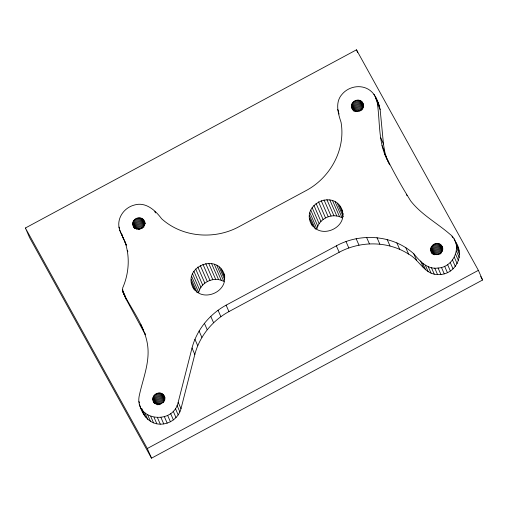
<?xml version="1.0" encoding="UTF-8"?>
<svg xmlns="http://www.w3.org/2000/svg" width="508" height="508" viewBox="0 0 508 508"><rect width="100%" height="100%" fill="white"/><g stroke="black" fill="none" stroke-linecap="round" stroke-linejoin="round"><path stroke-width="0.76" d="M145.428 334.829L125.984 298.945L122.79 291.668L122.65 287.998C129.051 273.387 130.188 256.508 124.784 241.408C122.574 235.693 118.567 230.327 118.751 223.945C118.948 215.049 125.813 207.201 134.322 205.048C145.701 201.536 155.372 210.344 161.627 218.757C182.397 237.585 214.732 239.935 239.02 226.689L305.886 190.703C330.156 177.895 345.878 149.65 341.033 122.206C338.042 113.303 334.88 102.165 342.062 94.291C347.809 87.332 358.134 84.658 366.446 88.297C374.783 91.91 378.308 101.263 380.136 109.518L383.457 144.005L384.778 151.987L387.166 159.696C378.219 142.24 380.092 121.939 377.323 103.086L375.603 96.977M122.79 291.668L123.171 292.506C132.27 311.201 147.18 328.517 148.063 350.202C148.628 365.582 142.653 380.124 139.433 394.926C133.28 420.237 172.955 426.022 178.181 402.292L192.018 348.012C196.78 329.749 209.607 314.135 226.124 305.162L336.36 245.834C360.648 232.588 392.989 234.937 413.753 253.765C419.76 261.112 427.526 269.723 438.099 268.027C454.406 267.316 463.607 244.151 449.701 234.017C436.855 222.917 421.335 214.554 410.75 201.022C401.091 185.63 392.246 169.628 384.353 153.257M139.643 404.787C142.462 416.262 151.162 425.945 163.76 423.913C171.806 422.72 178.949 416.668 180.994 408.73L194.824 354.451C199.587 336.182 212.42 320.573 228.937 311.594L339.173 252.273C360.572 240.754 387.972 240.875 408.597 254.095C419.176 259.613 424.301 274.282 437.553 274.574C454.92 275.59 465.639 255.74 455.397 241.592M134.048 227.686C128.035 219.062 143.586 213.03 145.18 223.425M154.381 403.346C147.892 395.275 162.585 387.807 164.986 397.878M194.139 289.554C179.781 267.837 218.611 250.869 224.796 276.161M312.382 225.92C298.164 204.737 335.953 187.268 342.735 211.823M352.717 109.766C347.047 102.476 360.934 95.466 363.322 104.299M432.34 254C425.628 245.923 440.36 238.131 442.862 248.336M216.865 265.436L223.895 281.527C214.49 275.99 201.016 281.876 198.685 292.544L191.656 276.447M335.109 201.803L342.144 217.894C332.734 212.357 319.265 218.243 316.929 228.905L309.899 212.814M25.4 228.003L356.483 49.822L478.384 270.339L482.6 279.997L151.517 458.178L29.616 237.661L25.4 228.003L147.295 448.52L151.517 458.178M147.295 448.52L478.384 270.339M352.19 108.56C355.289 114.478 365.341 110.084 363.106 103.791M133.439 226.289C136.531 232.2 146.583 227.813 144.348 221.52M431.419 251.898C434.518 257.816 444.57 253.422 442.335 247.129M311.341 223.533C320.04 240.151 348.278 227.813 341.998 210.141M193.097 287.172C201.797 303.784 230.029 291.452 223.755 273.774M153.549 401.441C156.648 407.359 166.694 402.965 164.459 396.672M377.095 101.232L378.409 103.416M480.682 276.53L482.6 279.997M458.21 248.031L453.968 238.754M387.471 160.357L388.715 163.017M121.952 234.29L122.504 236.576L126.321 245.046M125.984 298.945L122.542 290.773M456.292 244.646L459.105 251.085M452.05 236.201L452.679 237.63M456.635 247.828L459.448 254.267M456.413 251.041L459.226 257.48M455.625 254.203L458.438 260.636M454.304 257.213L457.117 263.652M452.488 259.994L455.295 266.433M450.215 262.471L453.028 268.903M356.483 49.822L357.689 52.584M441.395 245.428L442.62 248.228M440.703 244.729L442.843 249.625M439.884 244.164L442.633 250.457M376.733 99.949L379.546 106.388M373.952 94.253L374.885 96.399M375.514 97.828L376.447 99.974M438.969 243.745L442.335 251.441M377.323 103.086L380.136 109.518M447.567 264.56L450.38 270.999M437.991 243.491L441.655 251.885M436.963 243.402L441.242 253.2M435.934 243.491L440.519 253.981M434.924 243.745L439.509 254.235M444.602 266.211L447.415 272.65M433.972 244.157L438.556 254.654M433.102 244.729L437.375 254.521M432.333 245.428L436.309 254.521M441.42 267.379L444.233 273.818M431.705 246.234L435.369 254.629M431.222 247.129L434.588 254.826M430.911 248.082L433.661 254.381M430.771 249.066L432.911 253.962M430.809 250.05L432.34 253.549M406.375 194.234L406.997 195.663M438.099 268.027L440.912 274.466M380.644 137.566L383.457 144.005M381.965 145.548L384.778 151.987M362.16 102.089L363.385 104.889M387.763 160.56L389.636 164.852M434.74 268.141L437.553 274.574M361.467 101.39L363.607 106.286M360.655 100.825L363.404 107.124M359.74 100.406L363.099 108.102M358.756 100.152L362.731 109.245M431.438 267.71L434.251 274.142M357.734 100.063L362.014 109.861M356.705 100.152L361.29 110.649M355.695 100.406L360.28 110.903M428.282 266.751L431.095 273.183M354.736 100.825L359.321 111.316M353.866 101.39L358.146 111.182M425.361 265.29L428.174 271.723M353.104 102.089L357.073 111.182M422.764 263.366L425.577 269.805M352.469 102.895L356.14 111.29M351.993 103.791L355.352 111.487M420.567 261.042L423.374 267.481M351.676 104.743L354.425 111.042M351.536 105.728L353.981 111.328M351.58 106.712L353.104 110.211M413.753 253.765L416.566 260.204M405.79 247.656L408.597 254.095M396.856 242.862L399.669 249.301M337.731 109.531L338.665 111.677M338.519 112.617L339.141 114.046M387.185 239.509L389.998 245.942M377.006 237.668L379.819 244.107M366.579 237.395L369.392 243.834M356.159 238.69L358.972 245.129M339.35 205.353L343.224 214.217M337.401 203.391L343.211 216.687M332.543 200.628L339.579 216.719M329.787 199.911L336.817 216.002M346.005 241.529L348.812 247.968M326.911 199.669L333.94 215.76M324.015 199.911L331.045 216.002M321.183 200.628L328.212 216.719M318.503 201.797L325.533 217.888M336.36 245.834L339.173 252.273M316.052 203.391L323.082 219.481M313.906 205.353L320.935 221.444M312.134 207.62L319.164 223.711M310.782 210.134L317.811 226.225M309.512 215.576L315.449 229.165M309.626 218.338L312.985 226.035M221.107 268.986L224.777 277.387M219.158 267.03L224.663 279.622M214.3 264.262L221.329 280.353M211.538 263.544L218.573 279.635M208.667 263.303L215.697 279.394M226.124 305.162L228.937 311.594M205.772 263.544L212.801 279.635M202.94 264.262L209.969 280.353M200.26 265.436L207.289 281.527M218.053 310.229L220.866 316.662M197.809 267.024L204.838 283.115M195.663 268.986L202.692 285.077M193.885 271.259L200.92 287.35M192.538 273.774L199.568 289.865M210.756 316.306L213.57 322.739M191.268 279.216L197.072 292.506M191.383 281.978L195.047 290.373M204.387 323.266L207.201 329.705M154.819 211.48L155.442 212.909M199.072 330.981L201.886 337.42M143.408 219.818L145.18 223.876M142.716 219.119L144.856 224.015M194.92 339.287L197.733 345.719M141.897 218.548L144.653 224.847M140.983 218.135L144.348 225.831M140.005 217.875L143.974 226.974M138.982 217.792L143.262 227.584M137.947 217.875L142.532 228.371M136.938 218.135L141.529 228.625M135.985 218.548L140.57 229.044M192.018 348.012L194.824 354.451M135.115 219.119L139.7 229.61M134.347 219.812L138.627 229.61M133.718 220.624L137.389 229.019M133.236 221.52L136.601 229.216M132.925 222.472L135.674 228.771M132.785 223.456L134.925 228.352M132.823 224.441L134.658 228.638M118.948 227.095L119.577 228.524M124.784 241.408L126.346 244.989M119.698 230.137L123.774 239.439M127.254 250.323L127.876 251.752M178.181 402.292L180.994 408.73M177.057 405.492L179.87 411.931M144.488 332.499L145.428 334.645M140.735 324.288L143.548 330.727M175.381 408.483L178.194 414.915M122.434 289.852L125.247 296.291M173.203 411.169L176.016 417.608M163.519 394.97L164.744 397.77M162.827 394.272L164.967 399.167M162.008 393.706L164.763 399.999M170.58 413.474L173.393 419.913M161.093 393.287L164.459 400.983M160.115 393.033L163.779 401.428M159.093 392.944L163.373 402.742M158.058 393.033L162.338 402.825M167.602 415.334L170.415 421.767M157.055 393.287L161.639 403.784M156.096 393.706L160.68 404.197M155.226 394.272L159.81 404.768M164.363 416.681L167.176 423.12M154.457 394.97L158.737 404.762M153.829 395.776L157.804 404.876M153.346 396.672L156.712 404.368M153.035 397.624L155.785 403.924M152.895 398.609L155.035 403.511M160.947 417.481L163.76 423.913M152.933 399.593L154.464 403.092M157.474 417.703L160.28 424.142M154.032 417.347L156.845 423.786M150.743 416.427L153.556 422.859M147.695 414.96L150.508 421.392M144.99 412.998L147.796 419.43M138.97 401.561L139.592 402.99M142.697 410.597L145.51 417.036M143.713 414.268L141.916 408.642"/></g></svg>
